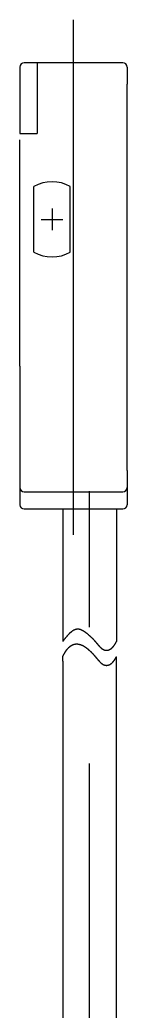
# Model space of a CAD drawing. Extents: x -60 to 82, y -90 to 2.
# Drawn here: x -2.5 to 2.5, y -44.21 to 2 of the extents above; entities that cross this region are included whole.
import ezdxf

# ---------------------------------------------------------------- set-up
doc = ezdxf.new("R2010")
doc.units = 0
doc.linetypes.add('CENTER', pattern=[50.8, 31.75, -6.35, 6.35, -6.35])
doc.linetypes.add('DASHED', pattern=[19.05, 12.7, -6.35])
doc.layers.get('0').update_dxf_attribs({"linetype": 'CONTINUOUS'})
doc.layers.add('CENTER', color=1, linetype='CONTINUOUS')

msp = doc.modelspace()

# ---------------------------------------------------------------- linework, layer by layer
at = {"color": 7, "linetype": 'CONTINUOUS'}
for p, q in [((2.3, 0), (-2.3, 0)), ((-1.7, 0), (-1.7, -1)), ((-2.5, -0.2), (-2.5, -1)), ((2.5, -0.2), (2.5, -1)), ((-1.7, -0.5), (-1.7, -1)), ((-2.5, -1), (-2.5, -3.3)), ((-1.7, -1), (-1.7, -1.2)), ((-1.7, -1.2), (-1.7, -3.3)), ((2.5, -19), (2.5, -1)), ((-2.5, -3.3), (-1.7, -3.3)), ((-2.5, -14.148), (-2.5, -3.6)), ((-1.85, -8.83), (-1.85, -5.77)), ((-0.15, -8.83), (-0.15, -5.77)), ((-2.5, -14.148), (-2.5, -20.6)), ((2.5, -19), (2.5, -20.6)), ((-2.3, -20), (2.3, -20)), ((-2.3, -20.8), (2.3, -20.8)), ((-0.5, -20.8), (-0.5, -26.861)), ((2, -20.8), (2, -26.983)), ((-0.5, -26.861), (-0.5, -26.983)), ((-0.5, -26.861), (-0.5, -26.906)), ((-0.5, -27.803), (-0.5, -27.685)), ((2, -27.834), (2, -27.685)), ((-0.5, -27.897), (-0.5, -27.803)), ((-0.5, -27.897), (-0.5, -45.434)), ((2, -27.834), (2, -27.801)), ((2, -45.434), (2, -27.834))]:
    msp.add_line(p, q, dxfattribs=at)
at = {"color": 3, "linetype": 'DASHED'}
for p, q in [((-1, -6.8), (-1, -7.8)), ((-1.5, -7.3), (-0.5, -7.3))]:
    msp.add_line(p, q, dxfattribs=at)
at = {"color": 3}
for points in [[(-0.5, -26.983, 0), (-0.492, -26.973, 0), (-0.484, -26.962, 0), (-0.476, -26.952, 0), (-0.468, -26.941, 0), (-0.46, -26.931, 0), (-0.453, -26.921, 0), (-0.445, -26.91, 0), (-0.437, -26.9, 0), (-0.429, -26.889, 0), (-0.421, -26.879, 0), (-0.413, -26.869, 0), (-0.405, -26.858, 0), (-0.397, -26.848, 0), (-0.389, -26.838, 0), (-0.381, -26.828, 0), (-0.373, -26.818, 0), (-0.365, -26.808, 0), (-0.358, -26.798, 0), (-0.35, -26.788, 0), (-0.342, -26.778, 0), (-0.334, -26.768, 0), (-0.326, -26.758, 0), (-0.318, -26.748, 0), (-0.31, -26.739, 0), (-0.302, -26.729, 0), (-0.294, -26.72, 0), (-0.286, -26.71, 0), (-0.278, -26.701, 0), (-0.27, -26.691, 0), (-0.262, -26.682, 0), (-0.254, -26.673, 0), (-0.246, -26.664, 0), (-0.238, -26.655, 0), (-0.23, -26.646, 0), (-0.222, -26.637, 0), (-0.214, -26.629, 0), (-0.206, -26.62, 0), (-0.198, -26.612, 0), (-0.19, -26.604, 0), (-0.181, -26.595, 0), (-0.173, -26.587, 0), (-0.165, -26.579, 0), (-0.157, -26.571, 0), (-0.149, -26.564, 0), (-0.141, -26.556, 0), (-0.133, -26.549, 0), (-0.125, -26.541, 0), (-0.116, -26.534, 0), (-0.108, -26.527, 0), (-0.1, -26.52, 0), (-0.092, -26.513, 0), (-0.084, -26.507, 0), (-0.075, -26.5, 0), (-0.067, -26.494, 0), (-0.059, -26.488, 0), (-0.051, -26.482, 0), (-0.042, -26.476, 0), (-0.034, -26.47, 0), (-0.026, -26.465, 0), (-0.018, -26.459, 0), (-0.009, -26.454, 0), (-0.001, -26.449, 0), (0.007, -26.444, 0), (0.016, -26.44, 0), (0.024, -26.435, 0), (0.033, -26.431, 0), (0.041, -26.427, 0), (0.049, -26.423, 0), (0.058, -26.419, 0), (0.066, -26.416, 0), (0.075, -26.413, 0), (0.083, -26.409, 0), (0.092, -26.407, 0), (0.1, -26.404, 0), (0.109, -26.401, 0), (0.117, -26.399, 0), (0.126, -26.397, 0), (0.134, -26.395, 0), (0.143, -26.394, 0), (0.152, -26.392, 0), (0.16, -26.391, 0), (0.169, -26.391, 0), (0.178, -26.39, 0), (0.186, -26.39, 0), (0.195, -26.389, 0), (0.204, -26.39, 0), (0.213, -26.39, 0), (0.221, -26.39, 0), (0.23, -26.391, 0), (0.239, -26.392, 0), (0.248, -26.393, 0), (0.257, -26.395, 0), (0.265, -26.396, 0), (0.274, -26.398, 0), (0.283, -26.401, 0), (0.292, -26.403, 0), (0.301, -26.405, 0), (0.31, -26.408, 0), (0.319, -26.411, 0), (0.328, -26.414, 0), (0.337, -26.417, 0), (0.346, -26.421, 0), (0.355, -26.424, 0), (0.364, -26.428, 0), (0.373, -26.432, 0), (0.382, -26.436, 0), (0.391, -26.441, 0), (0.4, -26.445, 0), (0.409, -26.45, 0), (0.418, -26.455, 0), (0.427, -26.46, 0), (0.437, -26.465, 0), (0.446, -26.47, 0), (0.455, -26.476, 0), (0.464, -26.481, 0), (0.473, -26.487, 0), (0.482, -26.493, 0), (0.492, -26.499, 0), (0.501, -26.505, 0), (0.51, -26.511, 0), (0.519, -26.517, 0), (0.528, -26.524, 0), (0.538, -26.531, 0), (0.547, -26.537, 0), (0.556, -26.544, 0), (0.566, -26.551, 0), (0.575, -26.558, 0), (0.584, -26.566, 0), (0.593, -26.573, 0), (0.603, -26.58, 0), (0.612, -26.588, 0), (0.621, -26.595, 0), (0.631, -26.603, 0), (0.64, -26.61, 0), (0.649, -26.618, 0), (0.659, -26.626, 0), (0.668, -26.634, 0), (0.677, -26.642, 0), (0.687, -26.65, 0), (0.696, -26.658, 0), (0.706, -26.667, 0), (0.715, -26.675, 0), (0.724, -26.683, 0), (0.734, -26.692, 0), (0.743, -26.7, 0), (0.752, -26.709, 0), (0.762, -26.717, 0), (0.771, -26.726, 0), (0.781, -26.734, 0), (0.79, -26.743, 0), (0.799, -26.752, 0), (0.809, -26.76, 0), (0.818, -26.769, 0), (0.828, -26.778, 0), (0.837, -26.786, 0), (0.846, -26.795, 0), (0.856, -26.804, 0), (0.865, -26.813, 0), (0.875, -26.821, 0)], [(-0.5, -27.685, 0), (-0.497, -27.679, 0), (-0.494, -27.672, 0), (-0.491, -27.666, 0), (-0.487, -27.66, 0), (-0.484, -27.654, 0), (-0.481, -27.647, 0), (-0.478, -27.641, 0), (-0.475, -27.635, 0), (-0.472, -27.629, 0), (-0.468, -27.623, 0), (-0.465, -27.616, 0), (-0.462, -27.61, 0), (-0.459, -27.604, 0), (-0.456, -27.598, 0), (-0.453, -27.592, 0), (-0.449, -27.585, 0), (-0.446, -27.579, 0), (-0.443, -27.573, 0), (-0.44, -27.567, 0), (-0.436, -27.561, 0), (-0.433, -27.555, 0), (-0.43, -27.549, 0), (-0.426, -27.543, 0), (-0.423, -27.536, 0), (-0.42, -27.53, 0), (-0.416, -27.524, 0), (-0.413, -27.518, 0), (-0.41, -27.512, 0), (-0.406, -27.506, 0), (-0.403, -27.5, 0), (-0.399, -27.494, 0), (-0.396, -27.488, 0), (-0.392, -27.482, 0), (-0.389, -27.476, 0), (-0.385, -27.47, 0), (-0.381, -27.464, 0), (-0.378, -27.458, 0), (-0.374, -27.453, 0), (-0.371, -27.447, 0), (-0.367, -27.441, 0), (-0.363, -27.435, 0), (-0.359, -27.429, 0), (-0.356, -27.423, 0), (-0.352, -27.418, 0), (-0.348, -27.412, 0), (-0.344, -27.406, 0), (-0.34, -27.4, 0), (-0.336, -27.395, 0), (-0.332, -27.389, 0), (-0.328, -27.383, 0), (-0.324, -27.378, 0), (-0.32, -27.372, 0), (-0.316, -27.366, 0), (-0.312, -27.361, 0), (-0.308, -27.355, 0), (-0.304, -27.35, 0), (-0.299, -27.345, 0), (-0.295, -27.339, 0), (-0.291, -27.334, 0), (-0.286, -27.328, 0), (-0.282, -27.323, 0), (-0.277, -27.318, 0), (-0.273, -27.312, 0), (-0.268, -27.307, 0), (-0.264, -27.302, 0), (-0.259, -27.297, 0), (-0.254, -27.291, 0), (-0.25, -27.286, 0), (-0.245, -27.281, 0), (-0.24, -27.276, 0), (-0.235, -27.271, 0), (-0.23, -27.266, 0), (-0.225, -27.261, 0), (-0.22, -27.256, 0), (-0.215, -27.251, 0), (-0.21, -27.246, 0), (-0.205, -27.242, 0), (-0.199, -27.237, 0), (-0.194, -27.232, 0), (-0.189, -27.227, 0), (-0.183, -27.223, 0), (-0.178, -27.218, 0), (-0.173, -27.214, 0), (-0.167, -27.209, 0), (-0.161, -27.205, 0), (-0.156, -27.201, 0), (-0.15, -27.196, 0), (-0.145, -27.192, 0), (-0.139, -27.188, 0), (-0.133, -27.184, 0), (-0.127, -27.18, 0), (-0.121, -27.176, 0), (-0.116, -27.172, 0), (-0.11, -27.168, 0), (-0.104, -27.164, 0), (-0.098, -27.161, 0), (-0.092, -27.157, 0), (-0.086, -27.154, 0), (-0.08, -27.15, 0), (-0.073, -27.147, 0), (-0.067, -27.143, 0), (-0.061, -27.14, 0), (-0.055, -27.137, 0), (-0.048, -27.134, 0), (-0.042, -27.131, 0), (-0.036, -27.128, 0), (-0.029, -27.126, 0), (-0.023, -27.123, 0), (-0.017, -27.12, 0), (-0.01, -27.118, 0), (-0.004, -27.116, 0), (0.003, -27.113, 0), (0.01, -27.111, 0), (0.016, -27.109, 0), (0.023, -27.107, 0), (0.03, -27.105, 0), (0.036, -27.104, 0), (0.043, -27.102, 0), (0.05, -27.101, 0), (0.056, -27.099, 0), (0.063, -27.098, 0), (0.07, -27.097, 0), (0.077, -27.096, 0), (0.084, -27.095, 0), (0.091, -27.094, 0), (0.098, -27.093, 0), (0.105, -27.093, 0), (0.112, -27.092, 0), (0.118, -27.092, 0), (0.125, -27.091, 0), (0.132, -27.091, 0), (0.139, -27.091, 0), (0.146, -27.091, 0), (0.153, -27.091, 0), (0.16, -27.091, 0), (0.167, -27.091, 0), (0.174, -27.092, 0), (0.181, -27.092, 0), (0.188, -27.093, 0), (0.195, -27.093, 0), (0.202, -27.094, 0), (0.209, -27.095, 0), (0.216, -27.096, 0), (0.223, -27.097, 0), (0.23, -27.098, 0), (0.237, -27.099, 0), (0.244, -27.1, 0), (0.251, -27.102, 0), (0.258, -27.103, 0), (0.265, -27.104, 0), (0.272, -27.106, 0), (0.279, -27.108, 0), (0.286, -27.109, 0), (0.292, -27.111, 0), (0.299, -27.113, 0), (0.306, -27.115, 0), (0.313, -27.117, 0), (0.319, -27.119, 0), (0.326, -27.121, 0), (0.333, -27.123, 0), (0.339, -27.125, 0), (0.346, -27.128, 0), (0.353, -27.13, 0), (0.359, -27.133, 0), (0.366, -27.135, 0), (0.372, -27.138, 0), (0.379, -27.14, 0), (0.385, -27.143, 0), (0.391, -27.146, 0), (0.398, -27.148, 0), (0.404, -27.151, 0), (0.41, -27.154, 0), (0.417, -27.157, 0), (0.423, -27.16, 0), (0.429, -27.163, 0), (0.435, -27.166, 0), (0.441, -27.17, 0), (0.448, -27.173, 0), (0.454, -27.176, 0), (0.46, -27.18, 0), (0.466, -27.183, 0), (0.472, -27.186, 0), (0.478, -27.19, 0), (0.484, -27.193, 0), (0.49, -27.197, 0), (0.496, -27.201, 0), (0.502, -27.204, 0), (0.508, -27.208, 0), (0.513, -27.212, 0), (0.519, -27.215, 0), (0.525, -27.219, 0), (0.531, -27.223, 0), (0.537, -27.227, 0), (0.542, -27.231, 0), (0.548, -27.235, 0), (0.554, -27.239, 0), (0.56, -27.243, 0), (0.565, -27.247, 0), (0.571, -27.251, 0), (0.577, -27.255, 0), (0.582, -27.259, 0), (0.588, -27.263, 0), (0.593, -27.267, 0), (0.599, -27.271, 0), (0.604, -27.276, 0), (0.61, -27.28, 0), (0.615, -27.284, 0), (0.621, -27.288, 0), (0.626, -27.293, 0), (0.632, -27.297, 0), (0.637, -27.301, 0), (0.643, -27.306, 0), (0.648, -27.31, 0), (0.653, -27.314, 0), (0.659, -27.319, 0), (0.664, -27.323, 0), (0.669, -27.328, 0), (0.675, -27.332, 0), (0.68, -27.337, 0), (0.685, -27.341, 0), (0.691, -27.346, 0), (0.696, -27.35, 0), (0.701, -27.355, 0), (0.706, -27.359, 0), (0.711, -27.364, 0), (0.717, -27.368, 0), (0.722, -27.373, 0), (0.727, -27.378, 0), (0.732, -27.382, 0), (0.737, -27.387, 0), (0.742, -27.392, 0), (0.747, -27.396, 0), (0.752, -27.401, 0), (0.757, -27.406, 0), (0.763, -27.41, 0), (0.768, -27.415, 0), (0.773, -27.42, 0), (0.778, -27.425, 0), (0.783, -27.43, 0), (0.788, -27.434, 0), (0.793, -27.439, 0), (0.797, -27.444, 0), (0.802, -27.449, 0), (0.807, -27.454, 0), (0.812, -27.459, 0), (0.817, -27.464, 0), (0.822, -27.468, 0), (0.827, -27.473, 0), (0.832, -27.478, 0), (0.837, -27.483, 0), (0.841, -27.488, 0), (0.846, -27.493, 0), (0.851, -27.498, 0), (0.856, -27.503, 0), (0.861, -27.508, 0), (0.865, -27.513, 0), (0.87, -27.518, 0), (0.875, -27.523, 0), (0.88, -27.528, 0), (0.884, -27.533, 0), (0.889, -27.538, 0), (0.894, -27.543, 0), (0.899, -27.549, 0), (0.903, -27.554, 0), (0.908, -27.559, 0), (0.913, -27.564, 0), (0.917, -27.569, 0), (0.922, -27.574, 0), (0.927, -27.579, 0), (0.931, -27.584, 0), (0.936, -27.589, 0), (0.94, -27.595, 0), (0.945, -27.6, 0), (0.95, -27.605, 0), (0.954, -27.61, 0), (0.959, -27.615, 0), (0.963, -27.62, 0), (0.968, -27.626, 0), (0.973, -27.631, 0), (0.977, -27.636, 0), (0.982, -27.641, 0), (0.986, -27.646, 0), (0.991, -27.652, 0), (0.995, -27.657, 0), (1, -27.662, 0), (1.004, -27.668, 0), (1.009, -27.673, 0), (1.013, -27.678, 0), (1.018, -27.683, 0), (1.022, -27.689, 0), (1.027, -27.694, 0), (1.031, -27.699, 0), (1.036, -27.704, 0), (1.04, -27.71, 0), (1.044, -27.715, 0), (1.049, -27.72, 0), (1.053, -27.726, 0), (1.058, -27.731, 0), (1.062, -27.736, 0), (1.067, -27.742, 0), (1.071, -27.747, 0), (1.075, -27.752, 0), (1.08, -27.758, 0), (1.084, -27.763, 0), (1.089, -27.768, 0), (1.093, -27.773, 0), (1.098, -27.779, 0), (1.102, -27.784, 0), (1.107, -27.789, 0), (1.111, -27.795, 0), (1.115, -27.8, 0), (1.12, -27.805, 0), (1.124, -27.811, 0), (1.129, -27.816, 0), (1.133, -27.821, 0), (1.138, -27.826, 0), (1.142, -27.832, 0), (1.147, -27.837, 0), (1.151, -27.842, 0), (1.156, -27.847, 0), (1.16, -27.853, 0), (1.165, -27.858, 0), (1.169, -27.863, 0), (1.174, -27.868, 0), (1.179, -27.873, 0), (1.183, -27.879, 0), (1.188, -27.884, 0), (1.193, -27.889, 0), (1.197, -27.894, 0), (1.202, -27.899, 0), (1.207, -27.904, 0), (1.211, -27.909, 0), (1.216, -27.915, 0), (1.221, -27.919, 0), (1.226, -27.924, 0), (1.23, -27.93, 0), (1.235, -27.934, 0), (1.24, -27.939, 0), (1.245, -27.944, 0), (1.25, -27.949, 0), (1.255, -27.954, 0), (1.26, -27.959, 0), (1.265, -27.963, 0), (1.27, -27.968, 0), (1.275, -27.973, 0), (1.281, -27.977, 0), (1.286, -27.982, 0), (1.291, -27.986, 0), (1.297, -27.991, 0), (1.302, -27.995, 0), (1.307, -27.999, 0), (1.313, -28.003, 0), (1.319, -28.008, 0), (1.324, -28.012, 0), (1.33, -28.016, 0), (1.336, -28.02, 0), (1.341, -28.024, 0), (1.347, -28.027, 0), (1.353, -28.031, 0), (1.359, -28.035, 0), (1.365, -28.038, 0), (1.372, -28.042, 0), (1.378, -28.045, 0), (1.384, -28.048, 0), (1.39, -28.052, 0), (1.397, -28.055, 0), (1.403, -28.058, 0), (1.409, -28.061, 0), (1.416, -28.063, 0), (1.422, -28.066, 0), (1.429, -28.068, 0), (1.436, -28.071, 0), (1.442, -28.073, 0), (1.449, -28.075, 0), (1.456, -28.077, 0), (1.462, -28.079, 0), (1.469, -28.081, 0), (1.476, -28.082, 0), (1.483, -28.084, 0), (1.49, -28.085, 0), (1.496, -28.086, 0), (1.503, -28.087, 0), (1.51, -28.087, 0), (1.517, -28.088, 0), (1.524, -28.088, 0), (1.531, -28.088, 0), (1.538, -28.088, 0), (1.545, -28.088, 0), (1.552, -28.088, 0), (1.559, -28.087, 0), (1.566, -28.087, 0), (1.573, -28.086, 0), (1.579, -28.085, 0), (1.586, -28.084, 0), (1.593, -28.083, 0), (1.6, -28.081, 0), (1.607, -28.08, 0), (1.614, -28.078, 0), (1.621, -28.076, 0), (1.627, -28.074, 0), (1.634, -28.072, 0), (1.641, -28.07, 0), (1.647, -28.067, 0), (1.654, -28.065, 0), (1.661, -28.062, 0), (1.667, -28.059, 0), (1.674, -28.057, 0), (1.68, -28.054, 0), (1.687, -28.051, 0), (1.693, -28.047, 0), (1.699, -28.044, 0), (1.705, -28.041, 0), (1.712, -28.037, 0), (1.718, -28.034, 0), (1.724, -28.03, 0), (1.73, -28.026, 0), (1.736, -28.023, 0), (1.741, -28.019, 0), (1.747, -28.015, 0), (1.753, -28.011, 0), (1.758, -28.007, 0), (1.764, -28.002, 0), (1.769, -27.998, 0), (1.775, -27.994, 0), (1.78, -27.989, 0), (1.785, -27.985, 0), (1.791, -27.98, 0), (1.796, -27.976, 0), (1.801, -27.971, 0), (1.806, -27.966, 0), (1.811, -27.962, 0), (1.815, -27.957, 0), (1.82, -27.952, 0), (1.825, -27.947, 0), (1.83, -27.942, 0), (1.834, -27.937, 0), (1.839, -27.932, 0), (1.843, -27.927, 0), (1.848, -27.922, 0), (1.852, -27.916, 0), (1.857, -27.911, 0), (1.861, -27.905, 0), (1.865, -27.9, 0), (1.87, -27.895, 0), (1.874, -27.889, 0), (1.878, -27.884, 0), (1.882, -27.878, 0), (1.886, -27.872, 0), (1.89, -27.867, 0), (1.894, -27.861, 0), (1.898, -27.855, 0), (1.902, -27.849, 0), (1.906, -27.844, 0), (1.91, -27.838, 0), (1.914, -27.832, 0), (1.918, -27.826, 0), (1.921, -27.82, 0), (1.925, -27.814, 0), (1.929, -27.808, 0), (1.933, -27.802, 0), (1.936, -27.796, 0), (1.94, -27.79, 0), (1.944, -27.784, 0), (1.947, -27.778, 0), (1.951, -27.772, 0), (1.954, -27.766, 0), (1.958, -27.759, 0), (1.962, -27.753, 0), (1.965, -27.747, 0), (1.969, -27.741, 0), (1.972, -27.735, 0), (1.976, -27.729, 0), (1.979, -27.722, 0), (1.983, -27.716, 0), (1.986, -27.71, 0), (1.99, -27.703, 0), (1.993, -27.697, 0), (1.997, -27.691, 0), (2, -27.685, 0)], [(0.875, -26.821, 0), (0.878, -26.825, 0), (0.881, -26.828, 0), (0.885, -26.832, 0), (0.888, -26.835, 0), (0.891, -26.839, 0), (0.894, -26.843, 0), (0.898, -26.846, 0), (0.901, -26.849, 0), (0.904, -26.853, 0), (0.907, -26.857, 0), (0.911, -26.86, 0), (0.914, -26.864, 0), (0.917, -26.867, 0), (0.92, -26.871, 0), (0.923, -26.874, 0), (0.927, -26.878, 0), (0.93, -26.881, 0), (0.933, -26.885, 0), (0.936, -26.889, 0), (0.94, -26.892, 0), (0.943, -26.896, 0), (0.946, -26.899, 0), (0.949, -26.903, 0), (0.952, -26.906, 0), (0.956, -26.91, 0), (0.959, -26.913, 0), (0.962, -26.917, 0), (0.965, -26.921, 0), (0.968, -26.924, 0), (0.971, -26.928, 0), (0.975, -26.931, 0), (0.978, -26.935, 0), (0.981, -26.939, 0), (0.984, -26.942, 0), (0.987, -26.946, 0), (0.99, -26.95, 0), (0.993, -26.953, 0), (0.997, -26.957, 0), (1, -26.961, 0), (1.003, -26.964, 0), (1.006, -26.968, 0), (1.009, -26.971, 0), (1.012, -26.975, 0), (1.015, -26.979, 0), (1.018, -26.983, 0), (1.021, -26.986, 0), (1.024, -26.99, 0), (1.028, -26.994, 0), (1.031, -26.997, 0), (1.034, -27.001, 0), (1.037, -27.005, 0), (1.04, -27.008, 0), (1.043, -27.012, 0), (1.046, -27.015, 0), (1.049, -27.019, 0), (1.052, -27.023, 0), (1.055, -27.026, 0), (1.058, -27.03, 0), (1.061, -27.034, 0), (1.064, -27.038, 0), (1.068, -27.041, 0), (1.071, -27.045, 0), (1.074, -27.049, 0), (1.077, -27.052, 0), (1.08, -27.056, 0), (1.083, -27.06, 0), (1.086, -27.063, 0), (1.089, -27.067, 0), (1.092, -27.071, 0), (1.095, -27.074, 0), (1.098, -27.078, 0), (1.101, -27.082, 0), (1.104, -27.085, 0), (1.107, -27.089, 0), (1.111, -27.093, 0), (1.114, -27.096, 0), (1.117, -27.1, 0), (1.12, -27.104, 0), (1.123, -27.107, 0), (1.126, -27.111, 0), (1.129, -27.115, 0), (1.132, -27.118, 0), (1.135, -27.122, 0), (1.138, -27.126, 0), (1.142, -27.129, 0), (1.145, -27.133, 0), (1.148, -27.137, 0), (1.151, -27.14, 0), (1.154, -27.144, 0), (1.157, -27.148, 0), (1.16, -27.151, 0), (1.164, -27.155, 0), (1.167, -27.158, 0), (1.17, -27.162, 0), (1.173, -27.166, 0), (1.176, -27.169, 0), (1.179, -27.173, 0), (1.183, -27.176, 0), (1.186, -27.18, 0), (1.189, -27.183, 0), (1.192, -27.187, 0), (1.195, -27.191, 0), (1.199, -27.194, 0), (1.202, -27.198, 0), (1.205, -27.201, 0), (1.208, -27.205, 0), (1.212, -27.208, 0), (1.215, -27.212, 0), (1.218, -27.215, 0), (1.222, -27.219, 0), (1.225, -27.222, 0), (1.228, -27.226, 0), (1.232, -27.229, 0), (1.235, -27.233, 0), (1.238, -27.236, 0), (1.242, -27.239, 0), (1.245, -27.243, 0), (1.249, -27.246, 0), (1.252, -27.25, 0), (1.256, -27.253, 0), (1.259, -27.256, 0), (1.263, -27.259, 0), (1.266, -27.263, 0), (1.27, -27.266, 0), (1.273, -27.269, 0), (1.277, -27.272, 0), (1.28, -27.275, 0), (1.284, -27.279, 0), (1.288, -27.282, 0), (1.291, -27.285, 0), (1.295, -27.288, 0), (1.299, -27.291, 0), (1.303, -27.294, 0), (1.306, -27.297, 0), (1.31, -27.3, 0), (1.314, -27.303, 0), (1.318, -27.306, 0), (1.322, -27.308, 0), (1.326, -27.311, 0), (1.33, -27.314, 0), (1.334, -27.317, 0), (1.338, -27.32, 0), (1.342, -27.322, 0), (1.346, -27.325, 0), (1.35, -27.327, 0), (1.354, -27.33, 0), (1.358, -27.332, 0), (1.362, -27.335, 0), (1.367, -27.337, 0), (1.371, -27.34, 0), (1.375, -27.342, 0), (1.379, -27.345, 0), (1.384, -27.347, 0), (1.388, -27.349, 0), (1.393, -27.351, 0), (1.397, -27.353, 0), (1.401, -27.355, 0), (1.406, -27.357, 0), (1.41, -27.359, 0), (1.415, -27.361, 0), (1.419, -27.363, 0), (1.424, -27.365, 0), (1.428, -27.367, 0), (1.433, -27.368, 0), (1.438, -27.37, 0), (1.442, -27.371, 0), (1.447, -27.373, 0), (1.451, -27.374, 0), (1.456, -27.376, 0), (1.461, -27.377, 0), (1.465, -27.378, 0), (1.47, -27.379, 0), (1.475, -27.38, 0), (1.48, -27.381, 0), (1.484, -27.382, 0), (1.489, -27.383, 0), (1.494, -27.384, 0), (1.498, -27.384, 0), (1.503, -27.385, 0), (1.508, -27.386, 0), (1.513, -27.386, 0), (1.518, -27.386, 0), (1.522, -27.387, 0), (1.527, -27.387, 0), (1.532, -27.387, 0), (1.537, -27.387, 0), (1.542, -27.387, 0), (1.546, -27.387, 0), (1.551, -27.387, 0), (1.556, -27.386, 0), (1.561, -27.386, 0), (1.566, -27.385, 0), (1.57, -27.385, 0), (1.575, -27.384, 0), (1.58, -27.383, 0), (1.585, -27.383, 0), (1.59, -27.382, 0), (1.594, -27.381, 0), (1.599, -27.38, 0), (1.604, -27.379, 0), (1.609, -27.378, 0), (1.613, -27.377, 0), (1.618, -27.375, 0), (1.623, -27.374, 0), (1.627, -27.372, 0), (1.632, -27.371, 0), (1.637, -27.369, 0), (1.641, -27.368, 0), (1.646, -27.366, 0), (1.651, -27.365, 0), (1.655, -27.363, 0), (1.66, -27.361, 0), (1.664, -27.359, 0), (1.669, -27.357, 0), (1.673, -27.355, 0), (1.678, -27.353, 0), (1.682, -27.351, 0), (1.687, -27.349, 0), (1.691, -27.347, 0), (1.695, -27.345, 0), (1.7, -27.342, 0), (1.704, -27.34, 0), (1.708, -27.338, 0), (1.713, -27.335, 0), (1.717, -27.333, 0), (1.721, -27.33, 0), (1.725, -27.328, 0), (1.729, -27.325, 0), (1.733, -27.322, 0), (1.738, -27.32, 0), (1.742, -27.317, 0), (1.746, -27.314, 0), (1.749, -27.312, 0), (1.753, -27.309, 0), (1.757, -27.306, 0), (1.761, -27.303, 0), (1.765, -27.3, 0), (1.769, -27.297, 0), (1.772, -27.294, 0), (1.776, -27.291, 0), (1.78, -27.288, 0), (1.783, -27.285, 0), (1.787, -27.282, 0), (1.791, -27.279, 0), (1.794, -27.276, 0), (1.798, -27.272, 0), (1.801, -27.269, 0), (1.805, -27.266, 0), (1.808, -27.263, 0), (1.812, -27.259, 0), (1.815, -27.256, 0), (1.818, -27.253, 0), (1.822, -27.249, 0), (1.825, -27.246, 0), (1.828, -27.242, 0), (1.831, -27.239, 0), (1.835, -27.235, 0), (1.838, -27.232, 0), (1.841, -27.228, 0), (1.844, -27.224, 0), (1.847, -27.221, 0), (1.85, -27.217, 0), (1.853, -27.214, 0), (1.856, -27.21, 0), (1.859, -27.206, 0), (1.862, -27.202, 0), (1.865, -27.199, 0), (1.868, -27.195, 0), (1.871, -27.191, 0), (1.874, -27.187, 0), (1.877, -27.183, 0), (1.88, -27.18, 0), (1.883, -27.176, 0), (1.886, -27.172, 0), (1.888, -27.168, 0), (1.891, -27.164, 0), (1.894, -27.16, 0), (1.897, -27.156, 0), (1.899, -27.152, 0), (1.902, -27.148, 0), (1.905, -27.144, 0), (1.908, -27.14, 0), (1.91, -27.136, 0), (1.913, -27.132, 0), (1.916, -27.128, 0), (1.918, -27.124, 0), (1.921, -27.119, 0), (1.923, -27.115, 0), (1.926, -27.111, 0), (1.929, -27.107, 0), (1.931, -27.103, 0), (1.934, -27.099, 0), (1.936, -27.095, 0), (1.939, -27.09, 0), (1.941, -27.086, 0), (1.944, -27.082, 0), (1.946, -27.078, 0), (1.949, -27.073, 0), (1.951, -27.069, 0), (1.954, -27.065, 0), (1.956, -27.061, 0), (1.959, -27.056, 0), (1.961, -27.052, 0), (1.964, -27.048, 0), (1.966, -27.044, 0), (1.969, -27.039, 0), (1.971, -27.035, 0), (1.973, -27.031, 0), (1.976, -27.026, 0), (1.978, -27.022, 0), (1.981, -27.018, 0), (1.983, -27.014, 0), (1.986, -27.009, 0), (1.988, -27.005, 0), (1.99, -27, 0), (1.993, -26.996, 0), (1.995, -26.992, 0), (1.998, -26.988, 0), (2, -26.983, 0)]]:
    msp.add_polyline3d(points, dxfattribs=at)
at = {"color": 7, "linetype": 'CONTINUOUS'}
for centre, radius, start, end in [((-2.3, -0.2), 0.2, 90, 180), ((2.3, -0.2), 0.2, 0, 90), ((-1, -7.3), 1.75, 60.9407, 119.0593), ((-1, -7.3), 1.75, 240.9407, 299.0593), ((-2.3, -19.8), 0.2, 180, 270), ((2.3, -19.8), 0.2, 270, 0), ((-2.3, -20.6), 0.2, 180, 270), ((2.3, -20.6), 0.2, 270, 0)]:
    msp.add_arc(centre, radius, start, end, dxfattribs=at)
at = {"layer": 'CENTER', "color": 1, "linetype": 'CENTER'}
for p, q in [((0, -22), (0, 2)), ((0.75, -64.414), (0.75, -17.298))]:
    msp.add_line(p, q, dxfattribs=at)

doc.saveas('drawing.dxf')
